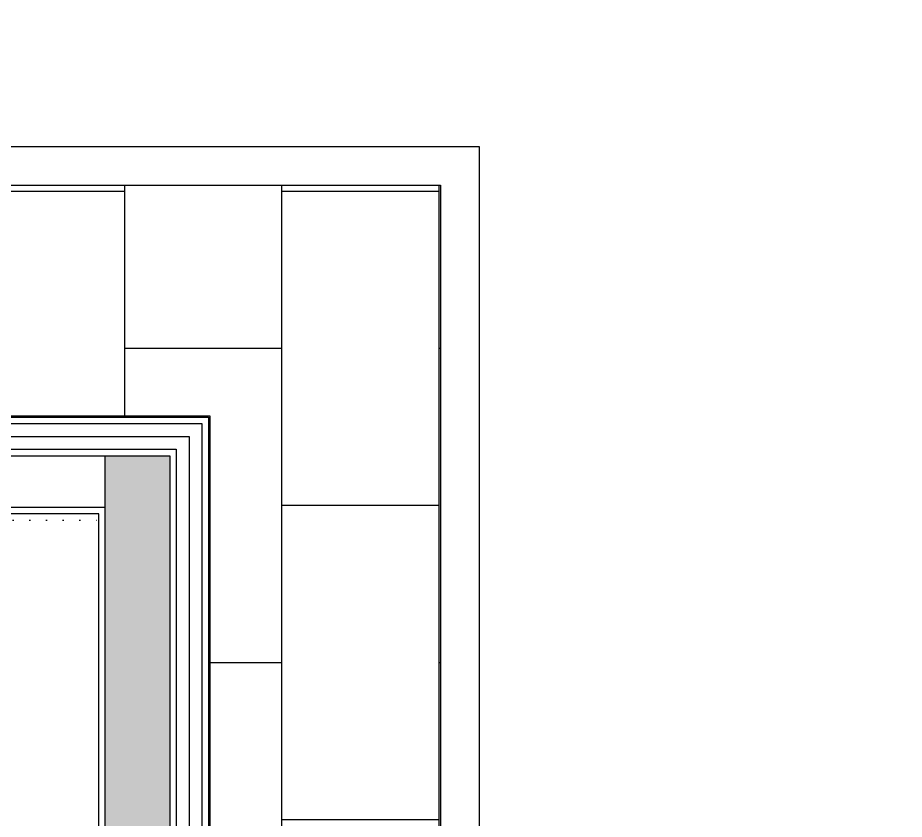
# Model space of a CAD drawing. Header units: inches. Extents: x 21 to 32698, y 13 to 3712.
# Drawn here: x 6772.8 to 7116.8, y 2441 to 2752.1 of the extents above; entities that cross this region are included whole.
import ezdxf

# ---------------------------------------------------------------- set-up
doc = ezdxf.new("R2010")
doc.units = ezdxf.units.IN
doc.header["$MEASUREMENT"] = 0
doc.linetypes.add('DOT', pattern=[6.35, 0, -6.35])
for name, color, linetype, lineweight in [('Z_MİM_-KM-BEAM-RAY', 8, 'DOT', 25), ('Z_MİM_-KM-IZO-THERMAL', 8, 'Continuous', 25), ('Z_MİM_-KM-IZO-THERMAL-ROCKWOOL', 8, 'BATTING', 25), ('Z_MİM_-KM-PAINT', 8, 'Continuous', 25), ('Z_MİM_-KM-PATTERN-00', 8, 'Continuous', 25), ('Z_MİM_-KM-PATTERN-STRC', 8, 'Continuous', 25), ('Z_MİM_-KM-PAVEMENT', 8, 'Continuous', 25), ('Z_MİM_-KM-STRC-CONCRETE', 8, 'Continuous', 25), ('Z_MİM_-KM-STRS', 8, 'Continuous', 25), ('Z_MİM_-KM-WALL-PL', 8, 'Continuous', 25), ('Z_MİM_-KM-WALL-PLASTER', 8, 'Continuous', 25)]:
    doc.layers.add(name, color=color, linetype=linetype, lineweight=lineweight)
doc.linetypes.add('BATTING', pattern='A,0.00254,-2.54,[134,ltypeshp.shx,S=2.54,R=0,X=-2.54,Y=0],-5.08,[134,ltypeshp.shx,S=2.54,R=180,X=2.54,Y=0],-2.54', length=10.16254)

# ---------------------------------------------------------------- blocks, each defined once
blk = doc.blocks.new('TRETUVAR')
at = {"layer": 'Z_MİM_-KM-PATTERN-00'}
h = blk.add_hatch(dxfattribs=at)
h.set_pattern_fill('AR-B816', color=256, scale=0.3, angle=90)
h.set_pattern_definition([(90, (21322.77, 490.03), (-60.96, 4e-15), []), (180, (21322.77, 490.03), (-60.96, -60.96), [60.96, -60.96])])
h.paths.add_polyline_path([(22632.77, 2700.03), (19252.77, 2700.03), (19252.77, 2750.03), (19097.77, 2750.03), (19097.77, 2610.03), (22542.77, 2610.03), (22542.77, 2080.13), (22697.77, 2080.13), (22697.77, 1460.13), (22542.77, 1460.13), (22542.77, 980.03), (21222.77, 980.03), (21222.77, 590.03), (20152.77, 590.03), (20152.77, 980.03), (19012.77, 980.03), (19012.77, 1635.03), (18722.77, 1635.03), (18722.77, 2610.03), (18807.77, 2610.03), (18807.77, 2750.03), (18632.77, 2750.03), (18632.77, 1545.03), (18922.77, 1545.03), (18922.77, 890.03), (19882.77, 890.03), (19882.77, 665.02), (20022.75, 665.03), (20022.77, 490.03), (21322.77, 490.03), (21322.77, 890.03), (22632.77, 890.03), (22632.77, 1220.13), (22797.77, 1220.13), (22797.77, 2180.13), (22632.77, 2180.13)])
h.paths.add_polyline_path([(19082.77, 2750.03), (18822.77, 2750.03), (18822.77, 2610.03), (19082.77, 2610.03)], flags=16)
at = {"layer": 'Z_MİM_-KM-PAVEMENT'}
for points in [[(19097.77, 2765.03), (19267.77, 2765.03), (19267.77, 2715.03), (22647.77, 2715.03), (22647.77, 2195.13), (22812.77, 2195.13), (22812.77, 1195.13), (22647.77, 1195.13), (22647.77, 875.03), (21337.77, 875.03), (21337.77, 475.03), (19867.77, 475.03), (19867.77, 875.03), (18907.77, 875.03), (18907.77, 1530.03), (18617.77, 1530.03), (18617.77, 2765.03), (18807.77, 2765.03)], [(19097.77, 2750.03), (19252.77, 2750.03), (19252.77, 2700.03), (22632.77, 2700.03), (22632.77, 2180.13), (22797.77, 2180.13), (22797.77, 1210.13), (22632.77, 1210.13), (22632.77, 890.03), (21322.77, 890.03), (21322.77, 490.03), (20022.77, 490.03)]]:
    blk.add_lwpolyline(points, dxfattribs=at)
blk.add_lwpolyline([(22542.77, 1460.13), (22542.77, 980.03), (21222.77, 980.03), (21222.77, 590.03), (20152.77, 590.03), (20152.77, 980.03), (19012.77, 980.03), (19012.77, 1635.03), (18722.77, 1635.03), (18722.77, 2610.03), (22542.77, 2610.03), (22542.77, 2080.13), (22697.77, 2080.13), (22697.77, 1460.13)], close=True, dxfattribs=at)
blk = doc.blocks.new('-KM_Kolon_ZK')
at = {"layer": 'Z_MİM_-KM-PATTERN-STRC'}
blk.add_hatch(color=256, dxfattribs=at).paths.add_polyline_path([(3475, 1600), (3500, 1600), (3500, 1450), (3475, 1450)], flags=0)
at = {"layer": 'Z_MİM_-KM-STRC-CONCRETE'}
blk.add_lwpolyline([(3475, 1600), (3500, 1600), (3500, 1450), (3475, 1450)], close=True, dxfattribs=at)
blk = doc.blocks.new('-KM_Kiriş İzi_ZK')
at = {"layer": 'Z_MİM_-KM-BEAM-RAY'}
for p, q in [((2775, 1600), (3475, 1600)), ((2775, 1575), (3475, 1575))]:
    blk.add_line(p, q, dxfattribs=at)

msp = doc.modelspace()

# ---------------------------------------------------------------- linework, layer by layer
at = {"layer": 'Z_MİM_-KM-IZO-THERMAL'}
msp.add_lwpolyline([(4654.26, 1293.06), (4654.26, 969.58), (3319.26, 969.58), (3319.26, 1624.58), (3029.26, 1624.58), (3029.26, 2594.58), (6844.26, 2594.58), (6844.26, 969.58), (5329.26, 969.58), (5329.26, 1293.06)], dxfattribs=at)
at = {"layer": 'Z_MİM_-KM-IZO-THERMAL-ROCKWOOL', "ltscale": 0.45}
msp.add_lwpolyline([(4649.26, 1293.06), (4649.26, 974.58), (3324.26, 974.58), (3324.26, 1629.58), (3034.26, 1629.58), (3034.26, 2589.58), (6839.26, 2589.58), (6839.26, 974.58), (5334.26, 974.58), (5334.26, 1293.06)], dxfattribs=at)
at = {"layer": 'Z_MİM_-KM-PAINT'}
msp.add_lwpolyline([(4657.26, 1293.06), (4657.26, 966.58), (3316.26, 966.58), (3316.26, 1621.58), (3026.26, 1621.58), (3026.26, 2597.58), (6847.26, 2597.58), (6847.26, 966.58), (5326.26, 966.58), (5326.26, 1293.06)], dxfattribs=at)
at = {"layer": 'Z_MİM_-KM-WALL-PL'}
for points in [[(4641.76, 982.08), (3331.76, 982.08), (3331.76, 1637.08), (3041.76, 1637.08), (3041.76, 2582.08), (6831.76, 2582.08), (6831.76, 982.08), (5341.76, 982.08)], [(6106.76, 2562.08), (6806.76, 2562.08)]]:
    msp.add_lwpolyline(points, dxfattribs=at)
at = {"layer": 'Z_MİM_-KM-WALL-PLASTER'}
for points in [[(4656.76, 1293.06), (4656.76, 967.08), (3316.76, 967.08), (3316.76, 1622.08), (3026.76, 1622.08), (3026.76, 2597.08), (6846.76, 2597.08), (6846.76, 967.08), (5326.76, 967.08), (5326.76, 1293.06)], [(4644.26, 1293.06), (4644.26, 979.58), (3329.26, 979.58), (3329.26, 1634.58), (3039.26, 1634.58), (3039.26, 2584.58), (6834.26, 2584.58), (6834.26, 979.58), (5339.26, 979.58), (5339.26, 1293.06)]]:
    msp.add_lwpolyline(points, dxfattribs=at)
msp.add_lwpolyline([(6804.26, 2559.58), (6444.26, 2559.58), (6444.26, 2234.59), (6554.26, 2234.59), (6554.26, 2214.58), (6489.26, 2214.58), (6489.26, 2069.58), (6554.26, 2069.58), (6554.26, 1884.58), (6679.26, 1884.58), (6679.26, 1889.58), (6809.26, 1889.58), (6809.26, 2429.58), (6804.26, 2429.58)], close=True, dxfattribs=at)

# ---------------------------------------------------------------- block references
at = {"layer": 'Z_MİM_-KM-BEAM-RAY'}
msp.add_blockref('-KM_Kiriş İzi_ZK', (3331.71, 982.08), dxfattribs=at)
at = {"layer": 'Z_MİM_-KM-STRC-CONCRETE'}
msp.add_blockref('-KM_Kolon_ZK', (3331.76, 982.08), dxfattribs=at)
at = {"layer": 'Z_MİM_-KM-STRS'}
msp.add_blockref('TRETUVAR', (-15696.01, -12.95), dxfattribs=at)

doc.saveas('drawing.dxf')
